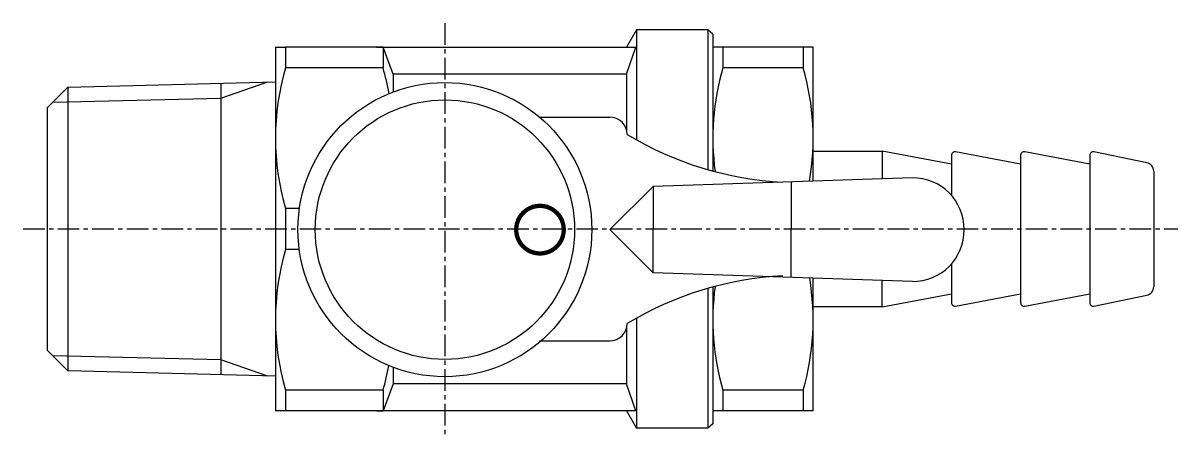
# Model space of a CAD drawing. Extents: x 104 to 175, y 98 to 223.
# Drawn here: x 108.2 to 175, y 199 to 222.8 of the extents above; entities that cross this region are included whole.
import ezdxf

# ---------------------------------------------------------------- set-up
doc = ezdxf.new("R2010")
doc.units = 0
doc.linetypes.add('CENTER', pattern=[2, 1.25, -0.25, 0.25, -0.25])
doc.layers.get('0').update_dxf_attribs({"linetype": 'CONTINUOUS'})
doc.layers.add('CENTER', color=1, linetype='CENTER')

msp = doc.modelspace()

# ---------------------------------------------------------------- linework, layer by layer
at = {"color": 7, "linetype": 'CONTINUOUS'}
for p, q in [((143.667, 222.375), (143.089, 221.375)), ((147.789, 222.375), (143.667, 222.375)), ((143.667, 222.375), (143.667, 216.024)), ((147.789, 222.375), (147.789, 214.31)), ((148.089, 222.125), (147.789, 222.375)), ((148.089, 222.125), (148.089, 221.375)), ((122.789, 221.375), (122.789, 216.125)), ((122.789, 221.375), (123.367, 221.375)), ((129.012, 221.375), (123.367, 221.375)), ((123.367, 221.375), (123.367, 220.187)), ((128.626, 221.375), (143.089, 221.375)), ((129.012, 221.375), (128.626, 221.375)), ((129.589, 219.821), (129.012, 221.375)), ((129.012, 221.375), (129.012, 220.187)), ((143.089, 219.821), (143.63, 221.375)), ((143.089, 221.375), (143.63, 221.375)), ((148.089, 221.375), (148.089, 214.227)), ((148.667, 221.375), (148.089, 221.375)), ((153.312, 221.375), (148.667, 221.375)), ((148.667, 221.375), (148.667, 220.187)), ((153.312, 221.375), (153.312, 220.187)), ((153.889, 221.375), (153.312, 221.375)), ((153.889, 213.646), (153.889, 221.375)), ((129.012, 220.187), (123.367, 220.187)), ((143.089, 219.821), (129.589, 219.821)), ((129.589, 219.821), (129.589, 218.79)), ((143.089, 219.821), (143.089, 216.608)), ((153.312, 220.187), (148.667, 220.187)), ((110.788, 219.073), (122.789, 219.381)), ((119.639, 219.3), (119.639, 218.444)), ((109.589, 217.875), (110.788, 219.073)), ((110.788, 219.073), (110.788, 202.676)), ((119.639, 218.444), (119.639, 203.305)), ((109.589, 217.875), (109.589, 215.575)), ((132.612, 218.053), (132.612, 218.053)), ((138.067, 217.337), (142.127, 217.337)), ((122.789, 216.125), (122.789, 205.625)), ((109.589, 215.575), (109.589, 206.175)), ((153.889, 215.375), (157.889, 215.375)), ((161.889, 214.625), (157.889, 215.375)), ((157.889, 215.375), (157.889, 213.779)), ((161.889, 215.134), (161.889, 212.807)), ((165.889, 214.625), (162.126, 215.33)), ((165.889, 215.134), (165.889, 210.875)), ((169.889, 214.625), (166.126, 215.33)), ((169.889, 215.134), (169.889, 210.875)), ((173.181, 214.701), (170.126, 215.33)), ((159.627, 213.837), (144.627, 213.337)), ((173.589, 214.21), (173.589, 214.075)), ((173.589, 214.075), (173.589, 207.675)), ((142.127, 210.837), (144.627, 213.337)), ((144.627, 213.337), (144.627, 210.837)), ((152.627, 213.604), (152.627, 210.837)), ((123.367, 212.063), (123.367, 209.687)), ((124.178, 212.063), (123.367, 212.063)), ((142.127, 210.837), (144.627, 208.337)), ((144.627, 208.337), (144.627, 210.837)), ((152.627, 208.07), (152.627, 210.837)), ((165.889, 210.875), (165.889, 206.616)), ((169.889, 210.875), (169.889, 206.616)), ((124.168, 209.687), (123.367, 209.687)), ((161.889, 208.867), (161.889, 206.616)), ((159.627, 207.837), (144.627, 208.337)), ((153.889, 200.375), (153.889, 208.028)), ((157.889, 206.375), (157.889, 207.895)), ((147.789, 207.439), (147.789, 199.375)), ((148.089, 207.522), (148.089, 200.375)), ((157.889, 206.375), (161.889, 207.125)), ((162.126, 206.419), (165.889, 207.125)), ((166.126, 206.419), (169.889, 207.125)), ((173.589, 207.675), (173.589, 207.54)), ((170.126, 206.419), (173.181, 207.048)), ((109.589, 206.175), (109.589, 203.875)), ((157.889, 206.375), (153.889, 206.375)), ((122.789, 205.625), (122.789, 200.375)), ((143.089, 205.141), (143.089, 201.929)), ((143.667, 205.725), (143.667, 199.375)), ((138.067, 204.412), (142.127, 204.412)), ((110.788, 202.676), (109.589, 203.875)), ((119.639, 203.305), (119.639, 202.449)), ((122.789, 202.368), (110.788, 202.676)), ((129.589, 202.884), (129.589, 201.929)), ((129.589, 201.929), (129.012, 200.375)), ((143.089, 201.929), (129.589, 201.929)), ((143.63, 200.375), (143.089, 201.929)), ((129.012, 201.563), (123.367, 201.563)), ((123.367, 201.563), (123.367, 200.375)), ((129.012, 201.563), (129.012, 200.375)), ((148.667, 201.563), (148.667, 200.375)), ((153.312, 201.563), (148.667, 201.563)), ((153.312, 201.563), (153.312, 200.375)), ((123.367, 200.375), (122.789, 200.375)), ((129.012, 200.375), (123.367, 200.375)), ((143.089, 200.375), (128.626, 200.375)), ((128.626, 200.375), (129.012, 200.375)), ((143.089, 200.375), (143.667, 199.375)), ((143.63, 200.375), (143.089, 200.375)), ((148.667, 200.375), (148.089, 200.375)), ((148.089, 200.375), (148.089, 199.625)), ((153.312, 200.375), (148.667, 200.375)), ((153.889, 200.375), (153.312, 200.375)), ((147.789, 199.375), (143.667, 199.375)), ((148.089, 199.625), (147.789, 199.375))]:
    msp.add_line(p, q, dxfattribs=at)
at = {"color": 3, "linetype": 'CONTINUOUS'}
for p, q in [((119.639, 218.444), (122.339, 219.37)), ((109.91, 218.195), (119.639, 218.444)), ((119.639, 203.305), (109.91, 203.554)), ((122.339, 202.379), (119.639, 203.305))]:
    msp.add_line(p, q, dxfattribs=at)
at = {"color": 7, "linetype": 'CONTINUOUS', "const_width": 0.25}
msp.add_lwpolyline([(138.089, 209.462, 1), (138.089, 212.212, 1)], format="xyb", close=True, dxfattribs=at)
at = {"color": 7, "linetype": 'CONTINUOUS'}
for radius in [8.5, 7.5]:
    msp.add_circle((132.589, 210.837), radius, dxfattribs=at)
for centre, radius, start, end in [((137.367, 216.125), 14.578, 163.82103, 196.17897), ((115.011, 216.125), 14.578, 10.17438, 16.17897), ((162.667, 216.125), 14.578, 163.82103, 187.6158), ((139.311, 216.125), 14.578, 350.1817, 16.17897), ((142.127, 216.337), 1, 0.00007, 90.00007), ((153.127, 232.962), 19.401, 238.973, 267.04549), ((162.089, 215.134), 0.2, 79.38034, 180), ((166.089, 215.134), 0.2, 79.38034, 180), ((170.089, 215.134), 0.2, 79.38034, 180), ((173.089, 214.21), 0.5, 0, 79.38034), ((159.627, 210.837), 3, 0.00007, 90.00007), ((159.627, 210.837), 3, 269.99993, 359.99993), ((137.367, 205.625), 14.578, 163.82103, 196.17897), ((153.127, 188.787), 19.401, 92.95451, 121.027), ((139.311, 205.625), 14.578, 343.82103, 9.51716), ((162.667, 205.625), 14.578, 172.3842, 196.17897), ((173.089, 207.54), 0.5, 280.61966, 360), ((162.089, 206.616), 0.2, 180, 280.61966), ((166.089, 206.616), 0.2, 180, 280.61966), ((170.089, 206.616), 0.2, 180, 280.61966), ((142.127, 205.412), 1, 269.99993, 359.99993), ((115.011, 205.625), 14.578, 343.82103, 349.5465)]:
    msp.add_arc(centre, radius, start, end, dxfattribs=at)
at = {"layer": 'CENTER', "color": 1, "linetype": 'CENTER'}
for p, q in [((132.589, 222.772), (132.589, 198.978)), ((108.192, 210.875), (174.986, 210.875))]:
    msp.add_line(p, q, dxfattribs=at)

doc.saveas('drawing.dxf')
